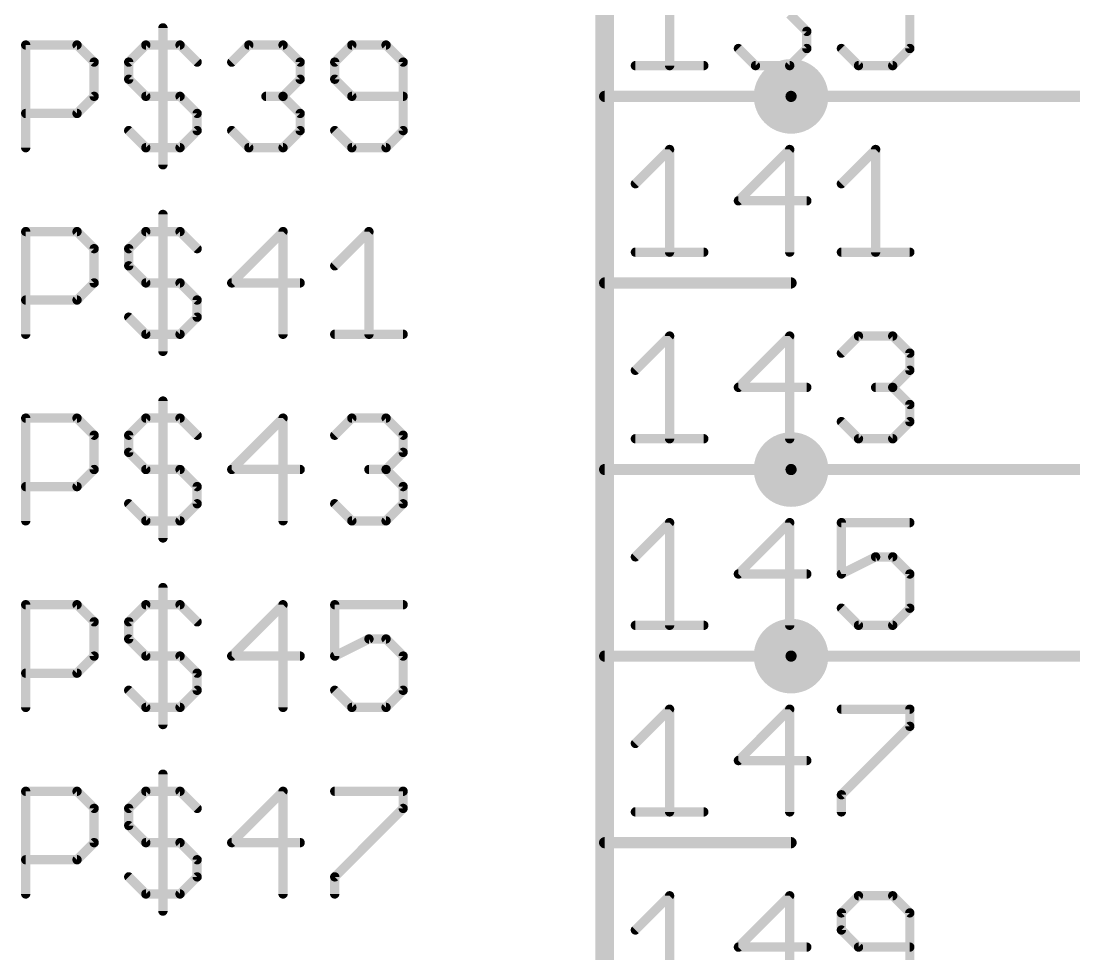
# Model space of a CAD drawing. Extents: x -72 to 265, y -97 to 216.
# Drawn here: x -5.41 to 8.93, y -62.47 to -49.77 of the extents above; entities that cross this region are included whole.
import ezdxf

# ---------------------------------------------------------------- set-up
doc = ezdxf.new("R2010")
doc.units = 0
for name, color, linetype in [('91', 94, 'CONTINUOUS'), ('94', 14, 'CONTINUOUS'), ('95', 251, 'CONTINUOUS')]:
    doc.layers.add(name, color=color, linetype=linetype)

msp = doc.modelspace()

# ---------------------------------------------------------------- linework, layer by layer
at = {"layer": '91'}
for points, const_width in [([(5.08, -51.054, 1), (5.08, -50.546, 1), (5.08, -51.054)], 0.508), ([(5.08, -50.7619, 1), (5.08, -50.8381)], 0.0762), ([(5.08, -56.134, 1), (5.08, -55.626, 1), (5.08, -56.134)], 0.508), ([(5.08, -55.8419, 1), (5.08, -55.9181)], 0.0762), ([(5.08, -58.674, 1), (5.08, -58.166, 1), (5.08, -58.674)], 0.508), ([(5.08, -58.3819, 1), (5.08, -58.4581)], 0.0762)]:
    msp.add_lwpolyline(points, format="xyb", dxfattribs=dict(at, const_width=const_width))
at = {"layer": '91', "const_width": 0.1524}
for points in [[(12.7, -50.8), (5.08, -50.8)], [(12.7, -55.88), (5.08, -55.88)], [(12.7, -58.42), (5.08, -58.42)]]:
    msp.add_lwpolyline(points, dxfattribs=at)
at = {"layer": '94'}
for points, const_width in [([(2.54, -86.36), (2.54, 0)], 0.254), ([(5.08, -50.8), (2.54, -50.8)], 0.1524), ([(5.08, -53.34), (2.54, -53.34)], 0.1524), ([(5.08, -55.88), (2.54, -55.88)], 0.1524), ([(5.08, -58.42), (2.54, -58.42)], 0.1524), ([(5.08, -60.96), (2.54, -60.96)], 0.1524)]:
    msp.add_lwpolyline(points, dxfattribs=dict(at, const_width=const_width))
at = {"layer": '94', "const_width": 0.0762}
for points in [[(2.54, -50.7619, 1), (2.54, -50.8381)], [(5.08, -50.8381, 1), (5.08, -50.7619)], [(2.54, -53.3019, 1), (2.54, -53.3781)], [(5.08, -53.3781, 1), (5.08, -53.3019)], [(2.54, -55.8419, 1), (2.54, -55.9181)], [(5.08, -55.9181, 1), (5.08, -55.8419)], [(2.54, -58.3819, 1), (2.54, -58.4581)], [(5.08, -58.4581, 1), (5.08, -58.3819)], [(2.54, -60.9219, 1), (2.54, -60.9981)], [(5.08, -60.9981, 1), (5.08, -60.9219)]]:
    msp.add_lwpolyline(points, format="xyb", dxfattribs=at)
at = {"layer": '95', "const_width": 0.127}
for points in [[(3.4252, -48.9827), (3.4252, -50.3809)], [(6.6978, -50.1479), (6.6978, -49.2157)], [(5.0615, -49.6818), (5.2945, -49.9148)], [(-3.4771, -49.8673), (-3.4771, -51.7315)], [(5.2945, -49.9148), (5.2945, -50.1479)], [(-5.3464, -51.4985), (-5.3464, -50.1003)], [(-5.3464, -50.1003), (-4.6473, -50.1003)], [(-4.6473, -50.1003), (-4.4143, -50.3333)], [(-3.9431, -50.3333), (-3.7101, -50.1003)], [(-3.7101, -50.1003), (-3.244, -50.1003)], [(-3.244, -50.1003), (-3.011, -50.3333)], [(-2.5399, -50.3333), (-2.3068, -50.1003)], [(-2.3068, -50.1003), (-1.8408, -50.1003)], [(-1.8408, -50.1003), (-1.6077, -50.3333)], [(-0.9036, -50.1003), (-1.1366, -50.3333)], [(-0.4375, -50.1003), (-0.9036, -50.1003)], [(-0.2045, -50.3333), (-0.4375, -50.1003)], [(4.5954, -50.3809), (4.3624, -50.1479)], [(5.2945, -50.1479), (5.0615, -50.3809)], [(5.7657, -50.1479), (5.9987, -50.3809)], [(6.4648, -50.3809), (6.6978, -50.1479)], [(-4.4143, -50.3333), (-4.4143, -50.7994)], [(-3.9431, -50.5664), (-3.9431, -50.3333)], [(-1.6077, -50.3333), (-1.6077, -50.5664)], [(-1.1366, -50.3333), (-1.1366, -50.5664)], [(-0.2045, -51.2655), (-0.2045, -50.3333)], [(2.9591, -50.3809), (3.8912, -50.3809)], [(5.0615, -50.3809), (4.5954, -50.3809)], [(5.9987, -50.3809), (6.4648, -50.3809)], [(-3.7101, -50.7994), (-3.9431, -50.5664)], [(-1.6077, -50.5664), (-1.8408, -50.7994)], [(-1.1366, -50.5664), (-0.9036, -50.7994)], [(-4.4143, -50.7994), (-4.6473, -51.0324)], [(-3.244, -50.7994), (-3.7101, -50.7994)], [(-3.011, -51.0324), (-3.244, -50.7994)], [(-1.8408, -50.7994), (-2.0738, -50.7994)], [(-1.8408, -50.7994), (-1.6077, -51.0324)], [(-0.9036, -50.7994), (-0.2045, -50.7994)], [(-4.6473, -51.0324), (-5.3464, -51.0324)], [(-3.011, -51.2655), (-3.011, -51.0324)], [(-1.6077, -51.0324), (-1.6077, -51.2655)], [(-3.9431, -51.2655), (-3.7101, -51.4985)], [(-3.244, -51.4985), (-3.011, -51.2655)], [(-2.3068, -51.4985), (-2.5399, -51.2655)], [(-1.6077, -51.2655), (-1.8408, -51.4985)], [(-1.1366, -51.2655), (-0.9036, -51.4985)], [(-0.4375, -51.4985), (-0.2045, -51.2655)], [(-3.7101, -51.4985), (-3.244, -51.4985)], [(-1.8408, -51.4985), (-2.3068, -51.4985)], [(-0.9036, -51.4985), (-0.4375, -51.4985)], [(2.9591, -51.9888), (3.4252, -51.5227)], [(3.4252, -51.5227), (3.4252, -52.9209)], [(5.0615, -51.5227), (4.3624, -52.2218)], [(5.0615, -52.9209), (5.0615, -51.5227)], [(5.7657, -51.9888), (6.2317, -51.5227)], [(6.2317, -51.5227), (6.2317, -52.9209)], [(4.3624, -52.2218), (5.2945, -52.2218)], [(-3.4771, -52.4073), (-3.4771, -54.2715)], [(-5.3464, -54.0385), (-5.3464, -52.6403)], [(-5.3464, -52.6403), (-4.6473, -52.6403)], [(-4.6473, -52.6403), (-4.4143, -52.8733)], [(-3.9431, -52.8733), (-3.7101, -52.6403)], [(-3.7101, -52.6403), (-3.244, -52.6403)], [(-3.244, -52.6403), (-3.011, -52.8733)], [(-1.8408, -52.6403), (-2.5399, -53.3394)], [(-1.8408, -54.0385), (-1.8408, -52.6403)], [(-1.1366, -53.1064), (-0.6705, -52.6403)], [(-0.6705, -52.6403), (-0.6705, -54.0385)], [(-4.4143, -52.8733), (-4.4143, -53.3394)], [(-3.9431, -53.1064), (-3.9431, -52.8733)], [(2.9591, -52.9209), (3.8912, -52.9209)], [(5.7657, -52.9209), (6.6978, -52.9209)], [(-3.7101, -53.3394), (-3.9431, -53.1064)], [(-4.4143, -53.3394), (-4.6473, -53.5724)], [(-3.244, -53.3394), (-3.7101, -53.3394)], [(-3.011, -53.5724), (-3.244, -53.3394)], [(-2.5399, -53.3394), (-1.6077, -53.3394)], [(-4.6473, -53.5724), (-5.3464, -53.5724)], [(-3.011, -53.8055), (-3.011, -53.5724)], [(-3.9431, -53.8055), (-3.7101, -54.0385)], [(-3.244, -54.0385), (-3.011, -53.8055)], [(-3.7101, -54.0385), (-3.244, -54.0385)], [(-1.1366, -54.0385), (-0.2045, -54.0385)], [(2.9591, -54.5288), (3.4252, -54.0627)], [(3.4252, -54.0627), (3.4252, -55.4609)], [(5.0615, -54.0627), (4.3624, -54.7618)], [(5.0615, -55.4609), (5.0615, -54.0627)], [(5.7657, -54.2957), (5.9987, -54.0627)], [(5.9987, -54.0627), (6.4648, -54.0627)], [(6.4648, -54.0627), (6.6978, -54.2957)], [(6.6978, -54.2957), (6.6978, -54.5288)], [(6.6978, -54.5288), (6.4648, -54.7618)], [(4.3624, -54.7618), (5.2945, -54.7618)], [(6.4648, -54.7618), (6.2317, -54.7618)], [(6.4648, -54.7618), (6.6978, -54.9948)], [(-3.4771, -54.9473), (-3.4771, -56.8115)], [(6.6978, -54.9948), (6.6978, -55.2279)], [(-5.3464, -56.5785), (-5.3464, -55.1803)], [(-5.3464, -55.1803), (-4.6473, -55.1803)], [(-4.6473, -55.1803), (-4.4143, -55.4133)], [(-3.9431, -55.4133), (-3.7101, -55.1803)], [(-3.7101, -55.1803), (-3.244, -55.1803)], [(-3.244, -55.1803), (-3.011, -55.4133)], [(-1.8408, -55.1803), (-2.5399, -55.8794)], [(-1.8408, -56.5785), (-1.8408, -55.1803)], [(-1.1366, -55.4133), (-0.9036, -55.1803)], [(-0.9036, -55.1803), (-0.4375, -55.1803)], [(-0.4375, -55.1803), (-0.2045, -55.4133)], [(5.9987, -55.4609), (5.7657, -55.2279)], [(6.6978, -55.2279), (6.4648, -55.4609)], [(-4.4143, -55.4133), (-4.4143, -55.8794)], [(-3.9431, -55.6464), (-3.9431, -55.4133)], [(-0.2045, -55.4133), (-0.2045, -55.6464)], [(2.9591, -55.4609), (3.8912, -55.4609)], [(6.4648, -55.4609), (5.9987, -55.4609)], [(-3.7101, -55.8794), (-3.9431, -55.6464)], [(-0.2045, -55.6464), (-0.4375, -55.8794)], [(-4.4143, -55.8794), (-4.6473, -56.1124)], [(-3.244, -55.8794), (-3.7101, -55.8794)], [(-3.011, -56.1124), (-3.244, -55.8794)], [(-2.5399, -55.8794), (-1.6077, -55.8794)], [(-0.4375, -55.8794), (-0.6705, -55.8794)], [(-0.4375, -55.8794), (-0.2045, -56.1124)], [(-4.6473, -56.1124), (-5.3464, -56.1124)], [(-3.011, -56.3455), (-3.011, -56.1124)], [(-0.2045, -56.1124), (-0.2045, -56.3455)], [(-3.9431, -56.3455), (-3.7101, -56.5785)], [(-3.244, -56.5785), (-3.011, -56.3455)], [(-0.9036, -56.5785), (-1.1366, -56.3455)], [(-0.2045, -56.3455), (-0.4375, -56.5785)], [(-3.7101, -56.5785), (-3.244, -56.5785)], [(-0.4375, -56.5785), (-0.9036, -56.5785)], [(2.9591, -57.0688), (3.4252, -56.6027)], [(3.4252, -56.6027), (3.4252, -58.0009)], [(5.0615, -56.6027), (4.3624, -57.3018)], [(5.0615, -58.0009), (5.0615, -56.6027)], [(6.6978, -56.6027), (5.7657, -56.6027)], [(5.7657, -56.6027), (5.7657, -57.3018)], [(5.7657, -57.3018), (6.2317, -57.0688)], [(6.2317, -57.0688), (6.4648, -57.0688)], [(6.4648, -57.0688), (6.6978, -57.3018)], [(4.3624, -57.3018), (5.2945, -57.3018)], [(6.6978, -57.3018), (6.6978, -57.7679)], [(-3.4771, -57.4873), (-3.4771, -59.3515)], [(-5.3464, -59.1185), (-5.3464, -57.7203)], [(-5.3464, -57.7203), (-4.6473, -57.7203)], [(-4.6473, -57.7203), (-4.4143, -57.9533)], [(-3.9431, -57.9533), (-3.7101, -57.7203)], [(-3.7101, -57.7203), (-3.244, -57.7203)], [(-3.244, -57.7203), (-3.011, -57.9533)], [(-1.8408, -57.7203), (-2.5399, -58.4194)], [(-1.8408, -59.1185), (-1.8408, -57.7203)], [(-0.2045, -57.7203), (-1.1366, -57.7203)], [(-1.1366, -57.7203), (-1.1366, -58.4194)], [(5.9987, -58.0009), (5.7657, -57.7679)], [(6.6978, -57.7679), (6.4648, -58.0009)], [(-4.4143, -57.9533), (-4.4143, -58.4194)], [(-3.9431, -58.1864), (-3.9431, -57.9533)], [(2.9591, -58.0009), (3.8912, -58.0009)], [(6.4648, -58.0009), (5.9987, -58.0009)], [(-3.7101, -58.4194), (-3.9431, -58.1864)], [(-1.1366, -58.4194), (-0.6705, -58.1864)], [(-0.6705, -58.1864), (-0.4375, -58.1864)], [(-0.4375, -58.1864), (-0.2045, -58.4194)], [(-4.4143, -58.4194), (-4.6473, -58.6524)], [(-3.244, -58.4194), (-3.7101, -58.4194)], [(-3.011, -58.6524), (-3.244, -58.4194)], [(-2.5399, -58.4194), (-1.6077, -58.4194)], [(-0.2045, -58.4194), (-0.2045, -58.8855)], [(-4.6473, -58.6524), (-5.3464, -58.6524)], [(-3.011, -58.8855), (-3.011, -58.6524)], [(-3.9431, -58.8855), (-3.7101, -59.1185)], [(-3.244, -59.1185), (-3.011, -58.8855)], [(-0.9036, -59.1185), (-1.1366, -58.8855)], [(-0.2045, -58.8855), (-0.4375, -59.1185)], [(-3.7101, -59.1185), (-3.244, -59.1185)], [(-0.4375, -59.1185), (-0.9036, -59.1185)], [(2.9591, -59.6088), (3.4252, -59.1427)], [(3.4252, -59.1427), (3.4252, -60.5409)], [(5.0615, -59.1427), (4.3624, -59.8418)], [(5.0615, -60.5409), (5.0615, -59.1427)], [(5.7657, -59.1427), (6.6978, -59.1427)], [(6.6978, -59.1427), (6.6978, -59.3757)], [(6.6978, -59.3757), (5.7657, -60.3079)], [(4.3624, -59.8418), (5.2945, -59.8418)], [(-3.4771, -60.0273), (-3.4771, -61.8915)], [(-5.3464, -61.6585), (-5.3464, -60.2603)], [(-5.3464, -60.2603), (-4.6473, -60.2603)], [(-4.6473, -60.2603), (-4.4143, -60.4933)], [(-3.9431, -60.4933), (-3.7101, -60.2603)], [(-3.7101, -60.2603), (-3.244, -60.2603)], [(-3.244, -60.2603), (-3.011, -60.4933)], [(-1.8408, -60.2603), (-2.5399, -60.9594)], [(-1.8408, -61.6585), (-1.8408, -60.2603)], [(-1.1366, -60.2603), (-0.2045, -60.2603)], [(-0.2045, -60.2603), (-0.2045, -60.4933)], [(5.7657, -60.3079), (5.7657, -60.5409)], [(-4.4143, -60.4933), (-4.4143, -60.9594)], [(-3.9431, -60.7264), (-3.9431, -60.4933)], [(-0.2045, -60.4933), (-1.1366, -61.4255)], [(2.9591, -60.5409), (3.8912, -60.5409)], [(-3.7101, -60.9594), (-3.9431, -60.7264)], [(-4.4143, -60.9594), (-4.6473, -61.1924)], [(-3.244, -60.9594), (-3.7101, -60.9594)], [(-3.011, -61.1924), (-3.244, -60.9594)], [(-2.5399, -60.9594), (-1.6077, -60.9594)], [(-4.6473, -61.1924), (-5.3464, -61.1924)], [(-3.011, -61.4255), (-3.011, -61.1924)], [(-3.9431, -61.4255), (-3.7101, -61.6585)], [(-3.244, -61.6585), (-3.011, -61.4255)], [(-1.1366, -61.4255), (-1.1366, -61.6585)], [(-3.7101, -61.6585), (-3.244, -61.6585)], [(2.9591, -62.1488), (3.4252, -61.6827)], [(3.4252, -61.6827), (3.4252, -63.0809)], [(5.0615, -61.6827), (4.3624, -62.3818)], [(5.0615, -63.0809), (5.0615, -61.6827)], [(5.9987, -61.6827), (5.7657, -61.9157)], [(6.4648, -61.6827), (5.9987, -61.6827)], [(6.6978, -61.9157), (6.4648, -61.6827)], [(5.7657, -61.9157), (5.7657, -62.1488)], [(6.6978, -62.8479), (6.6978, -61.9157)], [(5.7657, -62.1488), (5.9987, -62.3818)], [(4.3624, -62.3818), (5.2945, -62.3818)], [(5.9987, -62.3818), (6.6978, -62.3818)]]:
    msp.add_lwpolyline(points, dxfattribs=at)
at = {"layer": '95', "const_width": 0.0635}
for points in [[(-3.4453, -49.8673, 1), (-3.5088, -49.8673)], [(5.3263, -49.9148, 1), (5.2628, -49.9148)], [(5.2721, -49.9373, 1), (5.317, -49.8924)], [(-5.3147, -50.1003, 1), (-5.3782, -50.1003)], [(-5.3464, -50.0686, 1), (-5.3464, -50.1321)], [(-4.6249, -50.0779, 1), (-4.6698, -50.1228)], [(-4.6473, -50.1321, 1), (-4.6473, -50.0686)], [(-3.7101, -50.0686, 1), (-3.7101, -50.1321)], [(-3.6877, -50.1228, 1), (-3.7326, -50.0779)], [(-3.2216, -50.0779, 1), (-3.2665, -50.1228)], [(-3.244, -50.1321, 1), (-3.244, -50.0686)], [(-2.3068, -50.0686, 1), (-2.3068, -50.1321)], [(-2.2844, -50.1228, 1), (-2.3293, -50.0779)], [(-1.8183, -50.0779, 1), (-1.8632, -50.1228)], [(-1.8408, -50.1321, 1), (-1.8408, -50.0686)], [(-0.9036, -50.0686, 1), (-0.9036, -50.1321)], [(-0.8811, -50.1228, 1), (-0.926, -50.0779)], [(-0.415, -50.0779, 1), (-0.4599, -50.1228)], [(-0.4375, -50.1321, 1), (-0.4375, -50.0686)], [(4.3848, -50.1254, 1), (4.3399, -50.1703)], [(5.2628, -50.1479, 1), (5.3263, -50.1479)], [(5.317, -50.1703, 1), (5.2721, -50.1254)], [(5.7881, -50.1254, 1), (5.7432, -50.1703)], [(6.666, -50.1479, 1), (6.7295, -50.1479)], [(6.7202, -50.1703, 1), (6.6753, -50.1254)], [(-4.3825, -50.3333, 1), (-4.446, -50.3333)], [(-4.4367, -50.3558, 1), (-4.3918, -50.3109)], [(-3.9114, -50.3333, 1), (-3.9749, -50.3333)], [(-3.9656, -50.3109, 1), (-3.9207, -50.3558)], [(-3.0335, -50.3558, 1), (-2.9886, -50.3109)], [(-2.5623, -50.3109, 1), (-2.5174, -50.3558)], [(-1.576, -50.3333, 1), (-1.6395, -50.3333)], [(-1.6302, -50.3558, 1), (-1.5853, -50.3109)], [(-1.1048, -50.3333, 1), (-1.1683, -50.3333)], [(-1.159, -50.3109, 1), (-1.1141, -50.3558)], [(-0.1727, -50.3333, 1), (-0.2362, -50.3333)], [(-0.2269, -50.3558, 1), (-0.182, -50.3109)], [(2.9591, -50.3492, 1), (2.9591, -50.4127)], [(3.8912, -50.4127, 1), (3.8912, -50.3492)], [(4.5954, -50.3492, 1), (4.5954, -50.4127)], [(4.573, -50.4034, 1), (4.6179, -50.3584)], [(5.039, -50.3584, 1), (5.0839, -50.4034)], [(5.0615, -50.4127, 1), (5.0615, -50.3492)], [(5.9987, -50.3492, 1), (5.9987, -50.4127)], [(5.9762, -50.4034, 1), (6.0211, -50.3584)], [(6.4423, -50.3584, 1), (6.4872, -50.4034)], [(6.4648, -50.4127, 1), (6.4648, -50.3492)], [(3.3934, -50.3809, 1), (3.4569, -50.3809)], [(-3.9207, -50.5439, 1), (-3.9656, -50.5888)], [(-3.9749, -50.5664, 1), (-3.9114, -50.5664)], [(-1.6395, -50.5664, 1), (-1.576, -50.5664)], [(-1.5853, -50.5888, 1), (-1.6302, -50.5439)], [(-1.1141, -50.5439, 1), (-1.159, -50.5888)], [(-1.1683, -50.5664, 1), (-1.1048, -50.5664)], [(-4.446, -50.7994, 1), (-4.3825, -50.7994)], [(-4.3918, -50.8219, 1), (-4.4367, -50.777)], [(-3.7101, -50.7677, 1), (-3.7101, -50.8312)], [(-3.7326, -50.8219, 1), (-3.6877, -50.777)], [(-3.2216, -50.777, 1), (-3.2665, -50.8219)], [(-3.244, -50.8312, 1), (-3.244, -50.7677)], [(-2.0738, -50.7677, 1), (-2.0738, -50.8312)], [(-1.8183, -50.777, 1), (-1.8632, -50.8219)], [(-1.8632, -50.777, 1), (-1.8183, -50.8219)], [(-1.8408, -50.8312, 1), (-1.8408, -50.7677)], [(-0.9036, -50.7677, 1), (-0.9036, -50.8312)], [(-0.926, -50.8219, 1), (-0.8811, -50.777)], [(-0.2045, -50.8312, 1), (-0.2045, -50.7677)], [(-5.3464, -51.0007, 1), (-5.3464, -51.0642)], [(-4.6698, -51.01, 1), (-4.6249, -51.0549)], [(-4.6473, -51.0642, 1), (-4.6473, -51.0007)], [(-2.9793, -51.0324, 1), (-3.0428, -51.0324)], [(-3.0335, -51.0549, 1), (-2.9886, -51.01)], [(-1.576, -51.0324, 1), (-1.6395, -51.0324)], [(-1.6302, -51.0549, 1), (-1.5853, -51.01)], [(-3.9207, -51.243, 1), (-3.9656, -51.2879)], [(-2.9886, -51.2879, 1), (-3.0335, -51.243)], [(-2.5174, -51.243, 1), (-2.5623, -51.2879)], [(-1.5853, -51.2879, 1), (-1.6302, -51.243)], [(-1.1141, -51.243, 1), (-1.159, -51.2879)], [(-0.182, -51.2879, 1), (-0.2269, -51.243)], [(-3.0428, -51.2655, 1), (-2.9793, -51.2655)], [(-1.6395, -51.2655, 1), (-1.576, -51.2655)], [(-0.2362, -51.2655, 1), (-0.1727, -51.2655)], [(-5.3782, -51.4985, 1), (-5.3147, -51.4985)], [(-3.7101, -51.4667, 1), (-3.7101, -51.5303)], [(-3.7326, -51.521, 1), (-3.6877, -51.476)], [(-3.2665, -51.476, 1), (-3.2216, -51.521)], [(-3.244, -51.5303, 1), (-3.244, -51.4667)], [(-2.3068, -51.4667, 1), (-2.3068, -51.5303)], [(-2.3293, -51.521, 1), (-2.2844, -51.476)], [(-1.8632, -51.476, 1), (-1.8183, -51.521)], [(-1.8408, -51.5303, 1), (-1.8408, -51.4667)], [(-0.9036, -51.4667, 1), (-0.9036, -51.5303)], [(-0.926, -51.521, 1), (-0.8811, -51.476)], [(-0.4599, -51.476, 1), (-0.415, -51.521)], [(-0.4375, -51.5303, 1), (-0.4375, -51.4667)], [(3.4569, -51.5227, 1), (3.3934, -51.5227)], [(3.4476, -51.5452, 1), (3.4027, -51.5003)], [(5.0932, -51.5227, 1), (5.0297, -51.5227)], [(5.0839, -51.5452, 1), (5.039, -51.5003)], [(6.2635, -51.5227, 1), (6.2, -51.5227)], [(6.2542, -51.5452, 1), (6.2093, -51.5003)], [(-3.5088, -51.7315, 1), (-3.4453, -51.7315)], [(2.9366, -51.9663, 1), (2.9816, -52.0112)], [(5.7432, -51.9663, 1), (5.7881, -52.0112)], [(4.3624, -52.1901, 1), (4.3624, -52.2536)], [(4.3399, -52.1994, 1), (4.3848, -52.2443)], [(5.2945, -52.2536, 1), (5.2945, -52.1901)], [(-3.4453, -52.4073, 1), (-3.5088, -52.4073)], [(-5.3147, -52.6403, 1), (-5.3782, -52.6403)], [(-5.3464, -52.6086, 1), (-5.3464, -52.6721)], [(-4.6249, -52.6179, 1), (-4.6698, -52.6628)], [(-4.6473, -52.6721, 1), (-4.6473, -52.6086)], [(-3.7101, -52.6086, 1), (-3.7101, -52.6721)], [(-3.6877, -52.6628, 1), (-3.7326, -52.6179)], [(-3.2216, -52.6179, 1), (-3.2665, -52.6628)], [(-3.244, -52.6721, 1), (-3.244, -52.6086)], [(-1.809, -52.6403, 1), (-1.8725, -52.6403)], [(-1.8183, -52.6628, 1), (-1.8632, -52.6179)], [(-0.6388, -52.6403, 1), (-0.7023, -52.6403)], [(-0.6481, -52.6628, 1), (-0.693, -52.6179)], [(-4.3825, -52.8733, 1), (-4.446, -52.8733)], [(-4.4367, -52.8958, 1), (-4.3918, -52.8509)], [(-3.9114, -52.8733, 1), (-3.9749, -52.8733)], [(-3.9656, -52.8509, 1), (-3.9207, -52.8958)], [(-3.0335, -52.8958, 1), (-2.9886, -52.8509)], [(2.9591, -52.8892, 1), (2.9591, -52.9527)], [(3.3934, -52.9209, 1), (3.4569, -52.9209)], [(3.8912, -52.9527, 1), (3.8912, -52.8892)], [(5.0297, -52.9209, 1), (5.0932, -52.9209)], [(5.7657, -52.8892, 1), (5.7657, -52.9527)], [(6.2, -52.9209, 1), (6.2635, -52.9209)], [(6.6978, -52.9527, 1), (6.6978, -52.8892)], [(-3.9207, -53.0839, 1), (-3.9656, -53.1288)], [(-1.159, -53.0839, 1), (-1.1141, -53.1288)], [(-3.9749, -53.1064, 1), (-3.9114, -53.1064)], [(-4.446, -53.3394, 1), (-4.3825, -53.3394)], [(-4.3918, -53.3619, 1), (-4.4367, -53.317)], [(-3.7101, -53.3077, 1), (-3.7101, -53.3712)], [(-3.7326, -53.3619, 1), (-3.6877, -53.317)], [(-3.2216, -53.317, 1), (-3.2665, -53.3619)], [(-3.244, -53.3712, 1), (-3.244, -53.3077)], [(-2.5399, -53.3077, 1), (-2.5399, -53.3712)], [(-2.5623, -53.317, 1), (-2.5174, -53.3619)], [(-1.6077, -53.3712, 1), (-1.6077, -53.3077)], [(-5.3464, -53.5407, 1), (-5.3464, -53.6042)], [(-4.6698, -53.55, 1), (-4.6249, -53.5949)], [(-4.6473, -53.6042, 1), (-4.6473, -53.5407)], [(-2.9793, -53.5724, 1), (-3.0428, -53.5724)], [(-3.0335, -53.5949, 1), (-2.9886, -53.55)], [(-3.9207, -53.783, 1), (-3.9656, -53.8279)], [(-3.0428, -53.8055, 1), (-2.9793, -53.8055)], [(-2.9886, -53.8279, 1), (-3.0335, -53.783)], [(-5.3782, -54.0385, 1), (-5.3147, -54.0385)], [(-3.7101, -54.0067, 1), (-3.7101, -54.0703)], [(-3.7326, -54.061, 1), (-3.6877, -54.016)], [(-3.2665, -54.016, 1), (-3.2216, -54.061)], [(-3.244, -54.0703, 1), (-3.244, -54.0067)], [(-1.8725, -54.0385, 1), (-1.809, -54.0385)], [(-1.1366, -54.0067, 1), (-1.1366, -54.0703)], [(-0.7023, -54.0385, 1), (-0.6388, -54.0385)], [(-0.2045, -54.0703, 1), (-0.2045, -54.0067)], [(3.4569, -54.0627, 1), (3.3934, -54.0627)], [(3.4476, -54.0852, 1), (3.4027, -54.0403)], [(5.0932, -54.0627, 1), (5.0297, -54.0627)], [(5.0839, -54.0852, 1), (5.039, -54.0403)], [(5.9987, -54.031, 1), (5.9987, -54.0945)], [(6.0211, -54.0852, 1), (5.9762, -54.0403)], [(6.4872, -54.0403, 1), (6.4423, -54.0852)], [(6.4648, -54.0945, 1), (6.4648, -54.031)], [(-3.5088, -54.2715, 1), (-3.4453, -54.2715)], [(5.7432, -54.2733, 1), (5.7881, -54.3182)], [(6.7295, -54.2957, 1), (6.666, -54.2957)], [(6.6753, -54.3182, 1), (6.7202, -54.2733)], [(2.9366, -54.5063, 1), (2.9816, -54.5512)], [(6.666, -54.5288, 1), (6.7295, -54.5288)], [(6.7202, -54.5512, 1), (6.6753, -54.5063)], [(4.3624, -54.7301, 1), (4.3624, -54.7936)], [(4.3399, -54.7394, 1), (4.3848, -54.7843)], [(5.2945, -54.7936, 1), (5.2945, -54.7301)], [(6.2317, -54.7301, 1), (6.2317, -54.7936)], [(6.4872, -54.7394, 1), (6.4423, -54.7843)], [(6.4423, -54.7394, 1), (6.4872, -54.7843)], [(6.4648, -54.7936, 1), (6.4648, -54.7301)], [(-3.4453, -54.9473, 1), (-3.5088, -54.9473)], [(6.7295, -54.9948, 1), (6.666, -54.9948)], [(6.6753, -55.0173, 1), (6.7202, -54.9724)], [(-5.3147, -55.1803, 1), (-5.3782, -55.1803)], [(-5.3464, -55.1486, 1), (-5.3464, -55.2121)], [(-4.6249, -55.1579, 1), (-4.6698, -55.2028)], [(-4.6473, -55.2121, 1), (-4.6473, -55.1486)], [(-3.7101, -55.1486, 1), (-3.7101, -55.2121)], [(-3.6877, -55.2028, 1), (-3.7326, -55.1579)], [(-3.2216, -55.1579, 1), (-3.2665, -55.2028)], [(-3.244, -55.2121, 1), (-3.244, -55.1486)], [(-1.809, -55.1803, 1), (-1.8725, -55.1803)], [(-1.8183, -55.2028, 1), (-1.8632, -55.1579)], [(-0.9036, -55.1486, 1), (-0.9036, -55.2121)], [(-0.8811, -55.2028, 1), (-0.926, -55.1579)], [(-0.415, -55.1579, 1), (-0.4599, -55.2028)], [(-0.4375, -55.2121, 1), (-0.4375, -55.1486)], [(5.7881, -55.2054, 1), (5.7432, -55.2503)], [(6.666, -55.2279, 1), (6.7295, -55.2279)], [(6.7202, -55.2503, 1), (6.6753, -55.2054)], [(-4.3825, -55.4133, 1), (-4.446, -55.4133)], [(-4.4367, -55.4358, 1), (-4.3918, -55.3909)], [(-3.9114, -55.4133, 1), (-3.9749, -55.4133)], [(-3.9656, -55.3909, 1), (-3.9207, -55.4358)], [(-3.0335, -55.4358, 1), (-2.9886, -55.3909)], [(-1.159, -55.3909, 1), (-1.1141, -55.4358)], [(-0.1727, -55.4133, 1), (-0.2362, -55.4133)], [(-0.2269, -55.4358, 1), (-0.182, -55.3909)], [(2.9591, -55.4291, 1), (2.9591, -55.4927)], [(3.3934, -55.4609, 1), (3.4569, -55.4609)], [(3.8912, -55.4927, 1), (3.8912, -55.4291)], [(5.0297, -55.4609, 1), (5.0932, -55.4609)], [(5.9987, -55.4291, 1), (5.9987, -55.4927)], [(5.9762, -55.4834, 1), (6.0211, -55.4384)], [(6.4423, -55.4384, 1), (6.4872, -55.4834)], [(6.4648, -55.4927, 1), (6.4648, -55.4291)], [(-3.9207, -55.6239, 1), (-3.9656, -55.6688)], [(-3.9749, -55.6464, 1), (-3.9114, -55.6464)], [(-0.2362, -55.6464, 1), (-0.1727, -55.6464)], [(-0.182, -55.6688, 1), (-0.2269, -55.6239)], [(-4.446, -55.8794, 1), (-4.3825, -55.8794)], [(-4.3918, -55.9019, 1), (-4.4367, -55.857)], [(-3.7101, -55.8477, 1), (-3.7101, -55.9112)], [(-3.7326, -55.9019, 1), (-3.6877, -55.857)], [(-3.2216, -55.857, 1), (-3.2665, -55.9019)], [(-3.244, -55.9112, 1), (-3.244, -55.8477)], [(-2.5399, -55.8477, 1), (-2.5399, -55.9112)], [(-2.5623, -55.857, 1), (-2.5174, -55.9019)], [(-1.6077, -55.9112, 1), (-1.6077, -55.8477)], [(-0.6705, -55.8477, 1), (-0.6705, -55.9112)], [(-0.415, -55.857, 1), (-0.4599, -55.9019)], [(-0.4599, -55.857, 1), (-0.415, -55.9019)], [(-0.4375, -55.9112, 1), (-0.4375, -55.8477)], [(-5.3464, -56.0807, 1), (-5.3464, -56.1442)], [(-4.6698, -56.09, 1), (-4.6249, -56.1349)], [(-4.6473, -56.1442, 1), (-4.6473, -56.0807)], [(-2.9793, -56.1124, 1), (-3.0428, -56.1124)], [(-3.0335, -56.1349, 1), (-2.9886, -56.09)], [(-0.1727, -56.1124, 1), (-0.2362, -56.1124)], [(-0.2269, -56.1349, 1), (-0.182, -56.09)], [(-3.9207, -56.323, 1), (-3.9656, -56.3679)], [(-3.0428, -56.3455, 1), (-2.9793, -56.3455)], [(-2.9886, -56.3679, 1), (-3.0335, -56.323)], [(-1.1141, -56.323, 1), (-1.159, -56.3679)], [(-0.2362, -56.3455, 1), (-0.1727, -56.3455)], [(-0.182, -56.3679, 1), (-0.2269, -56.323)], [(-5.3782, -56.5785, 1), (-5.3147, -56.5785)], [(-3.7101, -56.5468, 1), (-3.7101, -56.6103)], [(-3.7326, -56.601, 1), (-3.6877, -56.556)], [(-3.2665, -56.556, 1), (-3.2216, -56.601)], [(-3.244, -56.6103, 1), (-3.244, -56.5468)], [(-1.8725, -56.5785, 1), (-1.809, -56.5785)], [(-0.9036, -56.5468, 1), (-0.9036, -56.6103)], [(-0.926, -56.601, 1), (-0.8811, -56.556)], [(-0.4599, -56.556, 1), (-0.415, -56.601)], [(-0.4375, -56.6103, 1), (-0.4375, -56.5468)], [(3.4569, -56.6027, 1), (3.3934, -56.6027)], [(3.4476, -56.6252, 1), (3.4027, -56.5803)], [(5.0932, -56.6027, 1), (5.0297, -56.6027)], [(5.0839, -56.6252, 1), (5.039, -56.5803)], [(5.7657, -56.571, 1), (5.7657, -56.6345)], [(5.7974, -56.6027, 1), (5.7339, -56.6027)], [(6.6978, -56.6345, 1), (6.6978, -56.571)], [(-3.5088, -56.8115, 1), (-3.4453, -56.8115)], [(2.9366, -57.0463, 1), (2.9816, -57.0912)], [(6.2317, -57.037, 1), (6.2317, -57.1005)], [(6.2459, -57.0972, 1), (6.2175, -57.0404)], [(6.4872, -57.0463, 1), (6.4423, -57.0912)], [(6.4648, -57.1005, 1), (6.4648, -57.037)], [(4.3624, -57.2701, 1), (4.3624, -57.3336)], [(4.3399, -57.2794, 1), (4.3848, -57.3243)], [(5.2945, -57.3336, 1), (5.2945, -57.2701)], [(5.7515, -57.2734, 1), (5.7799, -57.3302)], [(5.7339, -57.3018, 1), (5.7974, -57.3018)], [(6.7295, -57.3018, 1), (6.666, -57.3018)], [(6.6753, -57.3243, 1), (6.7202, -57.2794)], [(-3.4453, -57.4873, 1), (-3.5088, -57.4873)], [(-5.3147, -57.7203, 1), (-5.3782, -57.7203)], [(-5.3464, -57.6886, 1), (-5.3464, -57.7521)], [(-4.6249, -57.6979, 1), (-4.6698, -57.7428)], [(-4.6473, -57.7521, 1), (-4.6473, -57.6886)], [(-3.7101, -57.6886, 1), (-3.7101, -57.7521)], [(-3.6877, -57.7428, 1), (-3.7326, -57.6979)], [(-3.2216, -57.6979, 1), (-3.2665, -57.7428)], [(-3.244, -57.7521, 1), (-3.244, -57.6886)], [(-1.809, -57.7203, 1), (-1.8725, -57.7203)], [(-1.8183, -57.7428, 1), (-1.8632, -57.6979)], [(-1.1366, -57.6886, 1), (-1.1366, -57.7521)], [(-1.1048, -57.7203, 1), (-1.1683, -57.7203)], [(-0.2045, -57.7521, 1), (-0.2045, -57.6886)], [(5.7881, -57.7454, 1), (5.7432, -57.7903)], [(6.666, -57.7679, 1), (6.7295, -57.7679)], [(6.7202, -57.7903, 1), (6.6753, -57.7454)], [(-4.3825, -57.9533, 1), (-4.446, -57.9533)], [(-4.4367, -57.9758, 1), (-4.3918, -57.9309)], [(-3.9114, -57.9533, 1), (-3.9749, -57.9533)], [(-3.9656, -57.9309, 1), (-3.9207, -57.9758)], [(-3.0335, -57.9758, 1), (-2.9886, -57.9309)], [(2.9591, -57.9691, 1), (2.9591, -58.0327)], [(3.8912, -58.0327, 1), (3.8912, -57.9691)], [(5.9987, -57.9691, 1), (5.9987, -58.0327)], [(5.9762, -58.0234, 1), (6.0211, -57.9784)], [(6.4423, -57.9784, 1), (6.4872, -58.0234)], [(6.4648, -58.0327, 1), (6.4648, -57.9691)], [(3.3934, -58.0009, 1), (3.4569, -58.0009)], [(5.0297, -58.0009, 1), (5.0932, -58.0009)], [(-3.9207, -58.1639, 1), (-3.9656, -58.2088)], [(-3.9749, -58.1864, 1), (-3.9114, -58.1864)], [(-0.6705, -58.1546, 1), (-0.6705, -58.2181)], [(-0.6563, -58.2148, 1), (-0.6847, -58.158)], [(-0.415, -58.1639, 1), (-0.4599, -58.2088)], [(-0.4375, -58.2181, 1), (-0.4375, -58.1546)], [(-4.3918, -58.4419, 1), (-4.4367, -58.397)], [(-3.7101, -58.3877, 1), (-3.7101, -58.4512)], [(-3.7326, -58.4419, 1), (-3.6877, -58.397)], [(-3.2216, -58.397, 1), (-3.2665, -58.4419)], [(-3.244, -58.4512, 1), (-3.244, -58.3877)], [(-2.5399, -58.3877, 1), (-2.5399, -58.4512)], [(-2.5623, -58.397, 1), (-2.5174, -58.4419)], [(-1.6077, -58.4512, 1), (-1.6077, -58.3877)], [(-1.1508, -58.391, 1), (-1.1224, -58.4478)], [(-0.1727, -58.4194, 1), (-0.2362, -58.4194)], [(-0.2269, -58.4419, 1), (-0.182, -58.397)], [(-4.446, -58.4194, 1), (-4.3825, -58.4194)], [(-1.1683, -58.4194, 1), (-1.1048, -58.4194)], [(-5.3464, -58.6207, 1), (-5.3464, -58.6842)], [(-4.6698, -58.63, 1), (-4.6249, -58.6749)], [(-4.6473, -58.6842, 1), (-4.6473, -58.6207)], [(-2.9793, -58.6524, 1), (-3.0428, -58.6524)], [(-3.0335, -58.6749, 1), (-2.9886, -58.63)], [(-3.9207, -58.863, 1), (-3.9656, -58.9079)], [(-3.0428, -58.8855, 1), (-2.9793, -58.8855)], [(-2.9886, -58.9079, 1), (-3.0335, -58.863)], [(-1.1141, -58.863, 1), (-1.159, -58.9079)], [(-0.2362, -58.8855, 1), (-0.1727, -58.8855)], [(-0.182, -58.9079, 1), (-0.2269, -58.863)], [(-5.3782, -59.1185, 1), (-5.3147, -59.1185)], [(-3.7101, -59.0868, 1), (-3.7101, -59.1503)], [(-3.7326, -59.141, 1), (-3.6877, -59.096)], [(-3.2665, -59.096, 1), (-3.2216, -59.141)], [(-3.244, -59.1503, 1), (-3.244, -59.0868)], [(-1.8725, -59.1185, 1), (-1.809, -59.1185)], [(-0.9036, -59.0868, 1), (-0.9036, -59.1503)], [(-0.926, -59.141, 1), (-0.8811, -59.096)], [(-0.4599, -59.096, 1), (-0.415, -59.141)], [(-0.4375, -59.1503, 1), (-0.4375, -59.0868)], [(3.4569, -59.1427, 1), (3.3934, -59.1427)], [(3.4476, -59.1652, 1), (3.4027, -59.1203)], [(5.0932, -59.1427, 1), (5.0297, -59.1427)], [(5.0839, -59.1652, 1), (5.039, -59.1203)], [(5.7657, -59.111, 1), (5.7657, -59.1745)], [(6.7295, -59.1427, 1), (6.666, -59.1427)], [(6.6978, -59.1745, 1), (6.6978, -59.111)], [(-3.5088, -59.3515, 1), (-3.4453, -59.3515)], [(6.666, -59.3757, 1), (6.7295, -59.3757)], [(6.7202, -59.3982, 1), (6.6753, -59.3533)], [(2.9366, -59.5863, 1), (2.9816, -59.6312)], [(4.3624, -59.8101, 1), (4.3624, -59.8736)], [(4.3399, -59.8194, 1), (4.3848, -59.8643)], [(5.2945, -59.8736, 1), (5.2945, -59.8101)], [(-3.4453, -60.0273, 1), (-3.5088, -60.0273)], [(-5.3147, -60.2603, 1), (-5.3782, -60.2603)], [(-5.3464, -60.2286, 1), (-5.3464, -60.2921)], [(-4.6249, -60.2379, 1), (-4.6698, -60.2828)], [(-4.6473, -60.2921, 1), (-4.6473, -60.2286)], [(-3.7101, -60.2286, 1), (-3.7101, -60.2921)], [(-3.6877, -60.2828, 1), (-3.7326, -60.2379)], [(-3.2216, -60.2379, 1), (-3.2665, -60.2828)], [(-3.244, -60.2921, 1), (-3.244, -60.2286)], [(-1.809, -60.2603, 1), (-1.8725, -60.2603)], [(-1.8183, -60.2828, 1), (-1.8632, -60.2379)], [(-1.1366, -60.2286, 1), (-1.1366, -60.2921)], [(-0.1727, -60.2603, 1), (-0.2362, -60.2603)], [(-0.2045, -60.2921, 1), (-0.2045, -60.2286)], [(5.7974, -60.3079, 1), (5.7339, -60.3079)], [(5.7432, -60.2854, 1), (5.7881, -60.3303)], [(-4.3825, -60.4933, 1), (-4.446, -60.4933)], [(-4.4367, -60.5158, 1), (-4.3918, -60.4709)], [(-3.9114, -60.4933, 1), (-3.9749, -60.4933)], [(-3.9656, -60.4709, 1), (-3.9207, -60.5158)], [(-3.0335, -60.5158, 1), (-2.9886, -60.4709)], [(-0.2362, -60.4933, 1), (-0.1727, -60.4933)], [(-0.182, -60.5158, 1), (-0.2269, -60.4709)], [(2.9591, -60.5091, 1), (2.9591, -60.5727)], [(3.3934, -60.5409, 1), (3.4569, -60.5409)], [(3.8912, -60.5727, 1), (3.8912, -60.5091)], [(5.0297, -60.5409, 1), (5.0932, -60.5409)], [(5.7339, -60.5409, 1), (5.7974, -60.5409)], [(-3.9207, -60.7039, 1), (-3.9656, -60.7488)], [(-3.9749, -60.7264, 1), (-3.9114, -60.7264)], [(-4.446, -60.9594, 1), (-4.3825, -60.9594)], [(-4.3918, -60.9819, 1), (-4.4367, -60.937)], [(-3.7101, -60.9277, 1), (-3.7101, -60.9912)], [(-3.7326, -60.9819, 1), (-3.6877, -60.937)], [(-3.2216, -60.937, 1), (-3.2665, -60.9819)], [(-3.244, -60.9912, 1), (-3.244, -60.9277)], [(-2.5399, -60.9277, 1), (-2.5399, -60.9912)], [(-2.5623, -60.937, 1), (-2.5174, -60.9819)], [(-1.6077, -60.9912, 1), (-1.6077, -60.9277)], [(-5.3464, -61.1607, 1), (-5.3464, -61.2242)], [(-4.6698, -61.17, 1), (-4.6249, -61.2149)], [(-4.6473, -61.2242, 1), (-4.6473, -61.1607)], [(-2.9793, -61.1924, 1), (-3.0428, -61.1924)], [(-3.0335, -61.2149, 1), (-2.9886, -61.17)], [(-3.9207, -61.403, 1), (-3.9656, -61.4479)], [(-2.9886, -61.4479, 1), (-3.0335, -61.403)], [(-1.1048, -61.4255, 1), (-1.1683, -61.4255)], [(-1.159, -61.403, 1), (-1.1141, -61.4479)], [(-3.0428, -61.4255, 1), (-2.9793, -61.4255)], [(-5.3782, -61.6585, 1), (-5.3147, -61.6585)], [(-3.7101, -61.6268, 1), (-3.7101, -61.6903)], [(-3.7326, -61.681, 1), (-3.6877, -61.636)], [(-3.2665, -61.636, 1), (-3.2216, -61.681)], [(-3.244, -61.6903, 1), (-3.244, -61.6268)], [(-1.8725, -61.6585, 1), (-1.809, -61.6585)], [(-1.1683, -61.6585, 1), (-1.1048, -61.6585)], [(3.4569, -61.6827, 1), (3.3934, -61.6827)], [(3.4476, -61.7052, 1), (3.4027, -61.6603)], [(5.0932, -61.6827, 1), (5.0297, -61.6827)], [(5.0839, -61.7052, 1), (5.039, -61.6603)], [(5.9987, -61.651, 1), (5.9987, -61.7145)], [(6.0211, -61.7052, 1), (5.9762, -61.6603)], [(6.4872, -61.6603, 1), (6.4423, -61.7052)], [(6.4648, -61.7145, 1), (6.4648, -61.651)], [(-3.5088, -61.8915, 1), (-3.4453, -61.8915)], [(5.7974, -61.9157, 1), (5.7339, -61.9157)], [(5.7432, -61.8933, 1), (5.7881, -61.9382)], [(6.7295, -61.9157, 1), (6.666, -61.9157)], [(6.6753, -61.9382, 1), (6.7202, -61.8933)], [(2.9366, -62.1263, 1), (2.9816, -62.1712)], [(5.7881, -62.1263, 1), (5.7432, -62.1712)], [(5.7339, -62.1488, 1), (5.7974, -62.1488)], [(4.3624, -62.3501, 1), (4.3624, -62.4136)], [(4.3399, -62.3594, 1), (4.3848, -62.4043)], [(5.2945, -62.4136, 1), (5.2945, -62.3501)], [(5.9987, -62.3501, 1), (5.9987, -62.4136)], [(5.9762, -62.4043, 1), (6.0211, -62.3594)], [(6.6978, -62.4136, 1), (6.6978, -62.3501)]]:
    msp.add_lwpolyline(points, format="xyb", dxfattribs=at)

doc.saveas('drawing.dxf')
